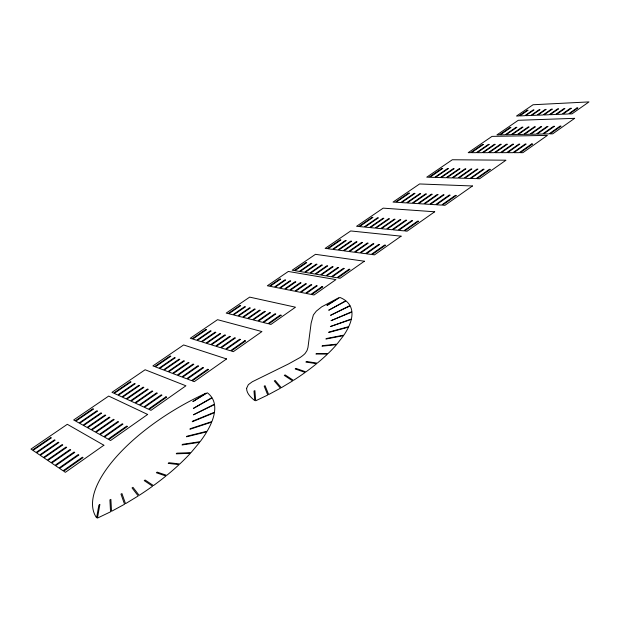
<?xml version="1.0" encoding="UTF-8"?>
<svg xmlns="http://www.w3.org/2000/svg" width="620" height="620" viewBox="0 0 620 620"><rect width="100%" height="100%" fill="white"/><g stroke="black" fill="none" stroke-linecap="round" stroke-linejoin="round"><path stroke-width="0.93" d="M246.613 388.306C246.52 393.591 251.03 397.482 254.743 400.597L253.999 391.019L254.89 390.615L255.704 400.784L267.755 395.017L264.19 386.151L265.073 385.702L268.654 394.56L280.449 388.213L274.296 380.944L275.148 380.455L281.317 387.717L292.625 380.897L284.286 375.41L285.099 374.891L293.446 380.37A110.678 40.897 -27.5 0 0 305.172 372.426L295.182 368.947L295.934 368.404L305.931 371.884A110.678 40.897 -27.5 0 0 316.58 363.7L305.854 362.041L306.536 361.491L317.262 363.142A110.678 40.897 -27.5 0 0 327.476 354.105L315.921 354.028L316.495 353.478L328.058 353.555A110.678 40.897 -27.5 0 0 336.528 344.673L321.997 346.192L322.47 345.65L336.993 344.131L343.565 335.614L325.903 339.055L326.26 338.543L343.914 335.102A110.678 40.897 -27.5 0 0 348.502 327.135L328.662 332.529L328.894 332.056L348.719 326.663A110.678 40.897 -27.5 0 0 351.284 319.409L330.367 326.562L351.385 318.982A110.678 40.897 -27.5 0 0 351.904 312.046L331.041 320.664L351.865 311.682A110.678 40.897 -27.5 0 0 350.106 305.869L330.553 315.317L349.944 305.575A110.678 40.897 -27.5 0 0 346.038 300.979L328.724 310.217L345.759 300.754A110.678 40.897 -27.5 0 0 339.876 297.437L327.244 305.451L326.864 305.296L338.597 297.848L321.703 306.838L316.308 311.139L313.379 314.937L311.132 323.16L307.954 347.556L307.016 350.556L305.272 353.245A11.548 4.464 -26.8 0 1 303.994 354.539L302.909 355.454A19.174 7.37 -26.9 0 1 299.94 357.608L288.517 363.948L252.27 381.781L248.326 384.671L246.613 388.306M99.828 504.719L97.448 518.095L110.538 511.825L109.918 499.852L110.879 499.364L111.523 511.322L124.55 504.246L120.985 494.117L121.939 493.567L125.519 503.688L138.221 495.954L132.052 487.932L132.975 487.343L139.159 495.357A122.396 45.741 -31.1 0 0 152.582 486.204L144.243 480.632L145.111 480.012L153.466 485.568A122.396 45.741 -31.1 0 0 165.943 476.005L156.349 472.75L157.155 472.107L166.757 475.346A122.396 45.741 -31.1 0 0 179.064 464.643L168.206 463.365L168.919 462.706L179.769 463.977A122.396 45.741 -31.1 0 0 190.379 453.313L176.25 453.817L176.855 453.166L190.975 452.654L199.671 442.285L182.04 444.966L182.52 444.346L200.144 441.657A122.396 45.741 -31.1 0 0 206.793 431.814L186.558 436.813L186.915 436.224L207.142 431.225A122.396 45.741 -31.1 0 0 211.668 422.127L189.914 429.272L190.146 428.738L211.885 421.585A122.396 45.741 -31.1 0 0 214.388 412.711L192.285 421.747L192.37 421.267L214.458 412.238A122.396 45.741 -31.1 0 0 214.489 404.604L193.393 414.827L214.427 404.201A122.396 45.741 -31.1 0 0 212.087 397.932L193.347 408.425L211.893 397.621A122.396 45.741 -31.1 0 0 207.336 392.801L192.867 401.605L206.018 393.212A128.232 52.987 -29.9 0 0 96.596 517.816L98.867 505.153L99.828 504.719M574.647 118.335L552.707 133.827L550.064 133.881L561.1 126.1L560.038 126.131L549.018 133.897L543.538 134.005L554.536 126.286L553.49 126.309L542.5 134.029L537.091 134.129L548.057 126.457L547.034 126.488L536.067 134.153L530.736 134.253L541.671 126.635L540.656 126.658L529.728 134.276L524.466 134.377L535.37 126.806L534.363 126.829L523.474 134.4L518.281 134.501L529.147 126.976L528.155 126.999L517.297 134.517L512.174 134.618L523.009 127.139L522.032 127.17L511.206 134.633L506.153 134.734L516.948 127.309L515.987 127.333L505.192 134.749L500.2 134.85L510.965 127.472L510.02 127.495L499.263 134.866L496.907 134.912L518.266 120.296L574.647 118.335M364.358 261.214L340.093 278.279L337.815 277.892L349.998 269.336L349.083 269.196L336.9 277.737L332.173 276.946L344.309 268.46L343.403 268.321L331.281 276.791L326.624 276.008L338.698 267.592L337.807 267.453L325.74 275.861L321.152 275.086L333.173 266.74L332.297 266.608L320.284 274.947L315.766 274.179L327.724 265.903L326.864 265.771L314.906 274.04L310.45 273.288L322.361 265.073L321.509 264.942L309.613 273.149L305.218 272.405L317.076 264.26L316.239 264.128L304.389 272.265L300.065 271.537L311.868 263.454L311.038 263.322L299.243 271.405L294.981 270.684L306.729 262.663L305.916 262.531L294.175 270.553L292.167 270.212L315.464 254.324L364.358 261.214M434.69 211.776L407.092 231.175L404.689 230.942L418.57 221.201L417.609 221.123L403.736 230.849L398.761 230.369L412.579 220.704L411.634 220.627L397.815 230.276L392.91 229.803L406.681 220.208L405.743 220.131L391.987 229.718L387.151 229.245L400.861 219.728L399.939 219.651L386.237 229.16L381.471 228.703L395.126 219.248L394.212 219.178L380.572 228.61L375.875 228.16L389.469 218.783L388.57 218.705L374.984 228.075L370.349 227.625L383.888 218.317L383.005 218.24L369.474 227.54L364.909 227.098L378.394 217.86L377.518 217.783L364.048 227.013L359.538 226.579L372.969 217.411L372.108 217.333L358.693 226.501L356.57 226.292L383.175 208.149L434.69 211.776M531.588 144.011L519.258 152.683L513.887 152.675L526.179 144.057L525.156 144.065L512.872 152.675L507.571 152.675L519.823 144.119L518.816 144.127L506.571 152.675L501.34 152.675L513.554 144.173L512.562 144.181L500.348 152.675L495.194 152.675L507.369 144.227L506.393 144.235L494.218 152.675L489.134 152.675L501.27 144.282L500.301 144.29L488.173 152.675L483.15 152.675L495.248 144.336L494.295 144.344L482.197 152.675L477.245 152.675L489.304 144.39L488.358 144.398L476.307 152.675L471.425 152.667L483.437 144.445L482.507 144.452L470.495 152.667L468.193 152.667L492.024 136.385L547.406 135.392L522.877 152.683L520.288 152.683L532.626 144.003L531.588 144.011M103.873 445.238L65.356 472.332L63.713 471.216L83.08 457.607L82.406 457.188L63.054 470.774L59.636 468.457L78.88 454.995L78.213 454.576L58.993 468.022L55.637 465.752L74.749 452.422L74.098 452.019L55.002 465.325L51.708 463.094L70.688 449.895L70.044 449.492L51.08 462.667L47.841 460.474L66.697 447.415L66.069 447.02L47.228 460.055L44.035 457.901L62.775 444.966L62.147 444.579L43.431 457.49L40.292 455.367L58.908 442.564L58.296 442.184L39.703 454.971L36.619 452.879L55.11 440.2L54.506 439.828L36.038 452.484L32.999 450.43L51.375 437.875L50.778 437.511L32.426 450.043L31 449.082L67.317 424.305L103.873 445.238M147.645 414.447L110.593 440.51L108.818 439.526L127.464 426.436L126.743 426.064L108.12 439.138L104.447 437.1L122.977 424.134L122.264 423.77L103.757 436.713L100.153 434.705L118.559 421.871L117.862 421.515L99.471 434.333L95.93 432.357L114.219 419.647L113.53 419.291L95.255 431.985L91.776 430.048L109.949 417.462L109.275 417.113L91.117 429.683L87.684 427.777L105.749 415.307L105.082 414.966L87.04 427.413L83.661 425.537L101.61 413.191L100.959 412.85L83.026 425.18L79.709 423.336L97.541 411.107L96.898 410.773L79.081 422.987L75.81 421.174L93.543 409.053L92.907 408.727L75.198 420.825L73.664 419.972L108.701 396.064L147.645 414.447M226.556 358.941L194.246 381.664L192.27 380.913L208.514 369.505L207.715 369.218L191.487 380.61L187.387 379.053L203.538 367.753L202.748 367.474L186.612 378.758L182.582 377.224L198.64 366.025L197.865 365.754L181.823 376.929L177.855 375.418L193.82 364.328L193.06 364.056L177.111 375.139L173.205 373.651L189.077 362.654L188.325 362.39L172.469 373.364L168.625 371.907L184.411 361.01L183.675 360.747L167.904 371.628L164.122 370.187L179.816 359.391L179.087 359.135L163.409 369.915L159.681 368.497L175.29 357.794L174.577 357.546L158.983 368.226L155.318 366.831L170.833 356.229L170.128 355.973L154.62 366.567L152.9 365.909L183.621 344.953L226.556 358.941M401.094 236.166L374.511 254.859L372.163 254.556L385.531 245.171L384.586 245.055L371.233 254.433L366.366 253.797L379.665 244.481L378.735 244.373L365.444 253.673L360.646 253.045L373.891 243.807L372.976 243.699L359.74 252.929L355.012 252.309L368.203 243.141L367.296 243.04L354.121 252.193L349.463 251.581L362.591 242.49L361.7 242.381L348.579 251.464L343.992 250.868L357.066 241.839L356.182 241.738L343.124 250.751L338.597 250.162L351.618 241.203L350.75 241.103L337.745 250.046L333.281 249.465L346.239 240.576L345.387 240.475L332.436 249.356L328.042 248.775L340.946 239.956L340.101 239.863L327.213 248.667L325.136 248.395L350.711 230.95L401.094 236.166M472.44 185.977L444.959 205.305L442.502 205.15L456.32 195.44L455.336 195.393L441.518 205.088L436.403 204.778L450.174 195.137L449.198 195.091L435.434 204.716L430.396 204.406L444.114 194.835L443.153 194.788L429.443 204.344L424.475 204.034L438.139 194.541L437.193 194.494L423.538 203.98L418.632 203.678L432.249 194.246L431.311 194.2L417.71 203.616L412.881 203.321L426.436 193.959L425.514 193.913L411.967 203.259L407.2 202.965L420.709 193.673L419.802 193.626L406.302 202.911L401.597 202.616L415.059 193.393L414.16 193.347L400.714 202.562L396.079 202.275L409.479 193.115L408.596 193.068L395.196 202.221L393.018 202.089L419.585 183.962L472.44 185.977M244.815 340.706L230.446 350.773L226.184 349.447L240.49 339.458L239.669 339.217L225.386 349.192L221.193 347.89L235.414 337.985L234.608 337.76L220.394 347.642L216.272 346.363L230.415 336.544L229.625 336.319L215.489 346.115L211.428 344.852L225.494 335.126L224.719 334.901L210.661 344.619L206.654 343.372L220.65 333.731L219.883 333.506L205.902 343.139L201.965 341.915L215.884 332.351L215.124 332.134L201.221 341.682L197.338 340.473L211.18 330.995L210.436 330.778L196.602 340.248L192.781 339.062L206.553 329.662L205.825 329.445L192.06 338.838L190.263 338.272L217.542 319.688L261.935 331.568L233.322 351.664L231.268 351.021L245.644 340.946L244.815 340.706M281.131 315.255L268.809 323.888L270.94 324.43L295.484 307.202L249.666 297.12L226.207 313.092L228.083 313.565L239.901 305.505L240.661 305.683L228.827 313.751L232.802 314.759L244.683 306.637L245.458 306.822L233.57 314.952L237.6 315.975L249.542 307.784L250.325 307.969L238.374 316.177L242.467 317.208L254.471 308.954L255.262 309.14L243.257 317.409L247.411 318.463L259.478 310.132L260.284 310.326L248.209 318.665L252.433 319.734L264.554 311.333L265.376 311.527L253.239 319.943L257.525 321.028L269.716 312.558L270.545 312.751L258.346 321.238L262.702 322.338L274.954 313.79L275.799 313.991L263.539 322.555L267.956 323.671L280.271 315.053L281.131 315.255M321.912 286.673L310.922 294.376L306.311 293.469L317.254 285.82L316.378 285.657L305.435 293.291L300.894 292.4L311.79 284.812L310.922 284.658L300.041 292.229L295.57 291.346L306.412 283.821L305.551 283.666L294.725 291.175L290.315 290.307L301.103 282.852L300.266 282.697L289.486 290.144L285.146 289.284L295.88 281.891L295.05 281.736L284.324 289.122L280.046 288.277L290.733 280.938L289.92 280.79L279.24 288.122L275.024 287.285L285.665 280.007L284.859 279.86L274.234 287.13L270.08 286.308L280.659 279.085L279.868 278.938L269.289 286.153L267.336 285.766L288.339 271.459L335.939 279.604L314.022 294.988L311.806 294.554L322.803 286.843L321.912 286.673M489.358 169.338L476.09 178.63L470.89 178.475L484.119 169.237L483.127 169.214L469.914 178.452L464.791 178.297L477.966 169.12L476.989 169.105L463.822 178.266L458.769 178.118L471.897 169.004L470.936 168.989L457.808 178.087L452.825 177.94L465.914 168.896L464.961 168.873L451.887 177.917L446.966 177.769L460.009 168.78L459.071 168.764L446.036 177.746L441.192 177.599L454.189 168.671L453.259 168.656L440.27 177.576L435.488 177.429L448.438 168.562L447.524 168.547L434.581 177.405L429.861 177.266L442.765 168.462L441.866 168.446L428.97 177.235L426.746 177.173L452.321 159.751L505.974 160.2L479.586 178.738L477.082 178.661L490.358 169.353L489.358 169.338M576.864 108.012L568.331 113.995L562.882 114.204L571.4 108.26L570.361 108.306L561.852 114.25L556.481 114.46L564.967 108.547L563.952 108.593L555.466 114.499L550.165 114.708L558.628 108.833L557.62 108.88L549.157 114.747L543.926 114.956L552.366 109.12L551.374 109.167L542.934 114.995L537.773 115.196L546.181 109.399L545.205 109.445L536.796 115.235L531.697 115.436L540.082 109.678L539.113 109.717L530.728 115.475L525.69 115.676L534.06 109.949L533.099 109.988L524.745 115.715L519.769 115.909L528.108 110.213L527.171 110.259L518.832 115.948L516.483 116.041L533.061 104.749L589 101.905L571.996 113.848L569.377 113.948L577.91 107.965L576.864 108.012M165.928 396.839L148.374 409.146L144.507 407.356L161.975 395.149L161.223 394.832L143.778 407.022L139.973 405.263L157.333 393.173L156.597 392.855L139.26 404.93L135.517 403.202L152.768 391.228L152.047 390.918L134.811 402.876L131.13 401.179L148.281 389.313L147.568 389.011L130.433 400.861L126.813 399.187L143.863 387.43L143.158 387.128L126.124 398.869L122.558 397.226L139.508 385.578L138.818 385.284L121.892 396.909L118.381 395.289L135.23 383.749L134.548 383.462L117.715 394.987L114.266 393.39L131.014 381.951L130.347 381.664L113.615 393.088L111.987 392.336L145.126 369.753L185.923 385.795L150.986 410.347L149.118 409.487L166.687 397.157L165.928 396.839"/></g></svg>
